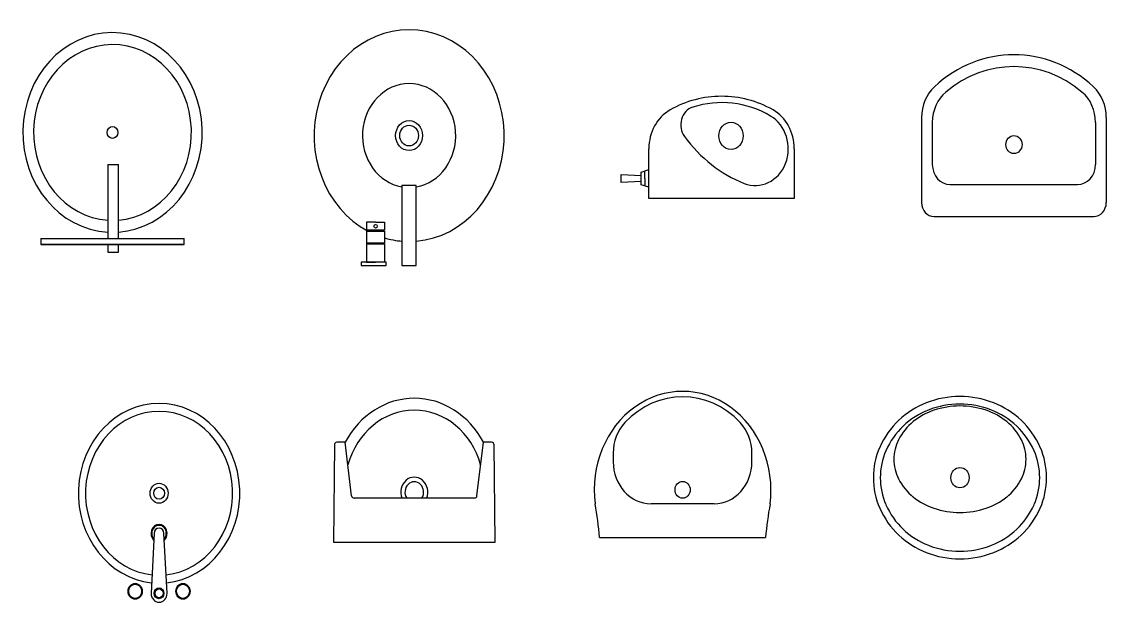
# Model space of a CAD drawing. Header units: inches. Extents: x -610279 to 716273, y -3458896 to 18603.
# Drawn here: x -594550 to -73052, y -2976730 to -2697826 of the extents above; entities that cross this region are included whole.
import ezdxf

# ---------------------------------------------------------------- set-up
doc = ezdxf.new("R2010")
doc.units = ezdxf.units.IN
doc.layers.add('6.Furniture', color=2, linetype='Continuous')
doc.layers.add('freecads.com', color=7, linetype='Continuous')
doc.styles.add('PL-01$0$Standard', font='ARIALN.TTF')

# ---------------------------------------------------------------- blocks, each defined once
blk = doc.blocks.new('bathroom blocks')
at = {"layer": 'freecads.com'}
for p, q in [((3046.3, 15490.3), (3055.3, 15340.4)), ((3082.3, 15340.4), (3091.3, 15490.3)), ((2582.4, 15362.1), (2132.3, 15362.1)), ((2132.3, 15362.1), (2134.8, 15119)), ((2579.9, 15119), (2582.4, 15362.1)), ((1840.8, 15350.8), (1378, 15350.8)), ((1521.5, 15266.4), (1697.3, 15266.4)), ((2182.6, 15246), (2164.8, 15112.1)), ((2189.6, 15252.1), (2525.1, 15252.1)), ((2532.1, 15246), (2549.9, 15112.1)), ((1416, 15160.9), (1416, 15139.4)), ((1802.8, 15139.4), (1802.8, 15160.9)), ((2141.8, 15112.1), (2164.8, 15112.1)), ((2549.9, 15112.1), (2572.9, 15112.1)), ((2391.8, 14669.7, 0), (2351.8, 14669.7, 0)), ((2351.8, 14669.7, 0), (2351.8, 14469.7, 0)), ((2391.8, 14469.7, 0), (2391.8, 14669.7, 0)), ((2505.4, 14669.7, 0), (2435.4, 14669.7, 0)), ((2435.4, 14669.7, 0), (2435.4, 14661.7, 0)), ((2435.4, 14661.7, 0), (2505.4, 14661.7, 0)), ((2440.4, 14615.7, 0), (2440.4, 14661.7, 0)), ((2440.4, 14661.7, 0), (2465.4, 14661.7, 0)), ((2490.4, 14661.7, 0), (2465.4, 14661.7, 0)), ((2490.4, 14615.7, 0), (2490.4, 14661.7, 0)), ((2505.4, 14661.7, 0), (2505.4, 14669.7, 0)), ((3182.1, 14636.9), (3182.1, 14616.9)), ((3212.1, 14636.9), (3182.1, 14636.9)), ((3212.1, 14616.9), (3212.1, 14636.9)), ((2465.4, 14615.7, 0), (2440.4, 14615.7, 0)), ((2440.4, 14583.7, 0), (2440.4, 14613.7, 0)), ((2440.4, 14613.7, 0), (2465.4, 14613.7, 0)), ((2442.4, 14613.7, 0), (2442.4, 14615.7, 0)), ((2442.4, 14615.7, 0), (2465.4, 14615.7, 0)), ((2465.4, 14613.7, 0), (2442.4, 14613.7, 0)), ((2465.4, 14615.7, 0), (2490.4, 14615.7, 0)), ((2488.4, 14615.7, 0), (2465.4, 14615.7, 0)), ((2490.4, 14613.7, 0), (2465.4, 14613.7, 0)), ((2465.4, 14613.7, 0), (2488.4, 14613.7, 0)), ((2488.4, 14613.7, 0), (2488.4, 14615.7, 0)), ((2490.4, 14583.7, 0), (2490.4, 14613.7, 0)), ((3398.6, 14616.9), (2998.6, 14616.9)), ((2998.6, 14616.9), (3398.6, 14616.9)), ((2998.6, 14616.9), (2998.6, 14601.9)), ((3182.1, 14601.9), (2998.6, 14601.9)), ((3182.1, 14616.9), (3212.1, 14616.9)), ((3398.6, 14601.9), (3182.1, 14601.9)), ((3182.1, 14601.9), (3182.1, 14416.9)), ((3212.1, 14416.9), (3212.1, 14601.9)), ((3398.6, 14601.9), (3398.6, 14616.9)), ((2465.4, 14583.7, 0), (2440.4, 14583.7, 0)), ((2440.4, 14561.7, 0), (2440.4, 14581.7, 0)), ((2440.4, 14581.7, 0), (2465.4, 14581.7, 0)), ((2442.4, 14581.7, 0), (2442.4, 14583.7, 0)), ((2442.4, 14583.7, 0), (2465.4, 14583.7, 0)), ((2465.4, 14581.7, 0), (2442.4, 14581.7, 0)), ((2465.4, 14583.7, 0), (2490.4, 14583.7, 0)), ((2488.4, 14583.7, 0), (2465.4, 14583.7, 0)), ((2490.4, 14581.7, 0), (2465.4, 14581.7, 0)), ((2465.4, 14581.7, 0), (2488.4, 14581.7, 0)), ((2488.4, 14581.7, 0), (2488.4, 14583.7, 0)), ((2490.4, 14561.7, 0), (2490.4, 14581.7, 0)), ((908.2, 14547.3), (463.2, 14547.3)), ((2465.4, 14561.7, 0), (2440.4, 14561.7, 0)), ((2465.4, 14561.7, 0), (2490.4, 14561.7, 0)), ((428.2, 14299.5), (428.2, 14512.3)), ((943.2, 14299.5), (943.2, 14512.3)), ((1298, 14502.4, 0), (1703.5, 14502.4, 0)), ((1298, 14377.5, 0), (1298, 14502.4, 0)), ((1703.5, 14502.4, 0), (1703.5, 14377.5, 0)), ((863.2, 14467.3), (508.2, 14467.3)), ((1703.5, 14474.2, 0), (1724.9, 14467.8, 0)), ((1714.7, 14452, 0), (1714.7, 14470.9, 0)), ((1724.9, 14467.8, 0), (1724.9, 14436.1, 0)), ((1724.9, 14459.7, 0), (1780.4, 14462, 0)), ((1780.4, 14462, 0), (1780.4, 14452, 0)), ((2351.8, 14469.7, 0), (2391.8, 14469.7, 0)), ((1724.9, 14436.1, 0), (1703.5, 14429.7, 0)), ((1714.7, 14452, 0), (1714.7, 14433, 0)), ((1780.4, 14441.9, 0), (1724.9, 14444.2, 0)), ((1780.4, 14452, 0), (1780.4, 14441.9, 0)), ((458.2, 14311.6), (458.2, 14417.3)), ((913.2, 14311.6), (913.2, 14417.3)), ((3212.1, 14416.9), (3182.1, 14416.9))]:
    blk.add_line(p, q, dxfattribs=at)
for centre, radius in [((3002.2, 15485.3), 19.8), ((3002.2, 15485.3), 18), ((3068.8, 15490.3), 13.5), ((3068.8, 15490.3), 11.2), ((3135.5, 15485.3), 19.8), ((3135.5, 15485.3), 18), ((1609.4, 15231.2), 21.1), ((3068.8, 15239.9), 25), ((3068.8, 15239.9), 15), ((836.2, 15200.9), 25.4), ((2465.4, 14571.7), 4.63), ((685.7, 14367.3), 22.5), ((1474.4, 14345.5, 0), 34), ((2371.8, 14344.7), 37.5), ((2371.8, 14344.7), 26), ((3198.6, 14336.9), 15)]:
    blk.add_circle(centre, radius, dxfattribs=at)
for centre, radius, start, end in [((3068.8, 15490.3), 22.5, 360, 180), ((3068.8, 15239.9), 225, 95.3346, 84.6654), ((3068.8, 15239.9), 205, 95.5198, 84.4802), ((822.1, 15158.7), 243, 109.2294, 130.1009), ((836.2, 15118.3), 285.8, 90, 109.2294), ((836.2, 15118.3), 266.8, 90, 109.2294), ((836.2, 15118.3), 285.8, 70.7706, 90), ((836.2, 15118.3), 266.8, 70.7706, 90), ((850.3, 15158.7), 243, 49.8991, 70.7706), ((822.1, 15158.7), 224, 109.2294, 130.1009), ((850.3, 15158.7), 224, 49.8991, 70.7706), ((3068.8, 15340.4), 22.5, 132.5947, 47.4053), ((3068.8, 15340.4), 20.2, 137.4906, 42.5094), ((800.4, 15184.5), 209.4, 130.1009, 153.8084), ((800.4, 15184.5), 190.3, 130.1009, 153.8084), ((871.9, 15184.5), 190.3, 26.1916, 49.8991), ((871.9, 15184.5), 209.4, 26.1916, 49.8991), ((677.4, 15413.1), 703.4, 347.9596, 354.9168), ((2541.4, 15413.1), 703.4, 185.0832, 192.0404), ((3068.8, 15340.4), 13.5, 180, 360), ((766.9, 15200.9), 172.1, 153.8084, 180), ((818.5, 15093.9), 191.8, 106.7049, 125.9242), ((836.2, 15035), 253.3, 90, 106.7049), ((836.2, 15035), 253.3, 73.2951, 90), ((853.8, 15093.9), 191.8, 54.0758, 73.2951), ((905.4, 15200.9), 172.1, 360, 26.1916), ((766.9, 15200.9), 153, 153.8084, 180), ((791.4, 15131.3), 145.7, 125.9242, 150.2432), ((880.9, 15131.3), 145.7, 29.7568, 54.0758), ((905.4, 15200.9), 153, 360, 26.1916), ((1609.4, 15231.2), 246.2, 171.7868, 8.2132), ((1521.5, 15160.9), 105.5, 90, 180), ((1697.3, 15160.9), 105.5, 0, 90), ((766.9, 15200.9), 172.1, 180, 206.1916), ((766.9, 15200.9), 153, 180, 206.1916), ((750.1, 15154.9), 98.1, 150.2432, 180), ((922.3, 15154.9), 98.1, 360, 29.7568), ((905.4, 15200.9), 153, 333.8084, 360), ((905.4, 15200.9), 172.1, 333.8084, 360), ((750.1, 15154.9), 98.1, 180, 209.7568), ((922.3, 15154.9), 98.1, 330.2432, 360), ((1521.5, 15139.4), 105.5, 180, 226.2352), ((1697.3, 15139.4), 105.5, 313.7648, 0), ((800.4, 15217.4), 209.4, 206.1916, 229.8991), ((800.4, 15217.4), 190.3, 206.1916, 229.8991), ((871.9, 15217.4), 190.3, 310.1009, 333.8084), ((871.9, 15217.4), 209.4, 310.1009, 333.8084), ((791.4, 15178.6), 145.7, 209.7568, 234.0758), ((880.9, 15178.6), 145.7, 305.9242, 330.2432), ((822.1, 15243.1), 243, 229.8991, 250.7706), ((822.1, 15243.1), 224, 229.8991, 250.7706), ((818.5, 15215.9), 191.8, 234.0758, 253.2951), ((853.8, 15215.9), 191.8, 286.7049, 305.9242), ((850.3, 15243.1), 224, 289.2294, 310.1009), ((850.3, 15243.1), 243, 289.2294, 310.1009), ((1609.4, 15231.2), 232.6, 226.2352, 313.7648), ((836.2, 15283.5), 266.8, 250.7706, 270), ((836.2, 15274.8), 253.3, 253.2951, 270), ((836.2, 15274.8), 253.3, 270, 286.7049), ((836.2, 15283.5), 266.8, 270, 289.2294), ((836.2, 15283.5), 285.8, 250.7706, 270), ((836.2, 15283.5), 285.8, 270, 289.2294), ((2371.8, 14344.7), 265, 94.3283, 64.4072), ((2371.8, 14344.7), 265, 75.0114, 85.6717), ((3198.6, 14336.9), 250, 93.7858, 86.9061), ((463.2, 14512.3), 35, 90, 180), ((908.2, 14512.3), 35, 0, 90), ((3198.6, 14336.9), 220, 94.303, 86.4837), ((508.2, 14417.3), 50, 90, 180), ((863.2, 14417.3), 50, 0, 90), ((1407, 14377.5, 0), 92.3, 70.2977, 242.3444), ((1310.2, 14107.4, 0), 379.2, 39.205, 70.2977), ((2371.8, 14344.7), 130, 98.8499, 81.1501), ((1407, 14377.5, 0), 108.9, 180.0019, 242.8607), ((1594.6, 14377.5, 0), 108.9, 297.1431, 0.0019), ((1568.3, 14317.9, 0), 46.2, 285.9263, 39.205), ((528.2, 14299.5), 100, 180, 230.0451), ((553.2, 14311.6), 95, 180, 233.0175), ((818.2, 14311.6), 95, 306.9825, 0), ((843.2, 14299.5), 100, 309.9549, 0), ((1500.4, 14555.8, 0), 293.6, 242.3444, 285.9263), ((1499, 14557.1, 0), 310.7, 242.8607, 270.3274), ((1502.5, 14557.1, 0), 310.7, 269.6764, 297.1431), ((685.7, 14487.5), 345.3, 230.0451, 309.9549), ((685.7, 14487.5), 315.3, 233.0175, 306.9825)]:
    blk.add_arc(centre, radius, start, end, dxfattribs=at)
for centre, major_axis, start_param, end_param in [((2189.6, 15245.1), (0, -7), 3.141566, 4.579869), ((2357.3, 15237.1), (0, -37.5), 4.300872, 8.265499), ((2357.3, 15237.1), (0, -26), 4.097433, 8.468938), ((2525.1, 15245.1), (0, -7), 1.703276, 3.14158), ((2357.3, 15225.7), (0, -193.5), -1.272708, 1.272708), ((2141.8, 15119.1), (0, -7), -1.560827, -0.000031), ((2357.3, 15225.7), (0, -223.5), -1.038045, 1.038045), ((2572.9, 15119.1), (0, -7), -0.000054, 1.560743)]:
    blk.add_ellipse(centre, major_axis=major_axis, ratio=1, start_param=start_param, end_param=end_param, dxfattribs=at)
at = {"layer": 'freecads.com', "style": 'PL-01$0$Standard', "flags": 8}
for tag, p in [('MODELNUMBER', (515.5, 11335.7)), ('TRADENAME', (515.5, 11335.7)), ('PRODUCT', (515.5, 11335.6)), ('MATERIAL', (515.5, 11335.6))]:
    blk.add_attdef(tag, p, '', height=0.0254, dxfattribs=at)

msp = doc.modelspace()

# ---------------------------------------------------------------- block references
at = {"layer": '6.Furniture', "xscale": -172.477860637242, "yscale": -191.938897149721, "zscale": 172.477860637242}
msp.add_blockref('bathroom blocks', (804.83049, 778.78587), dxfattribs=at)

doc.saveas('drawing.dxf')
